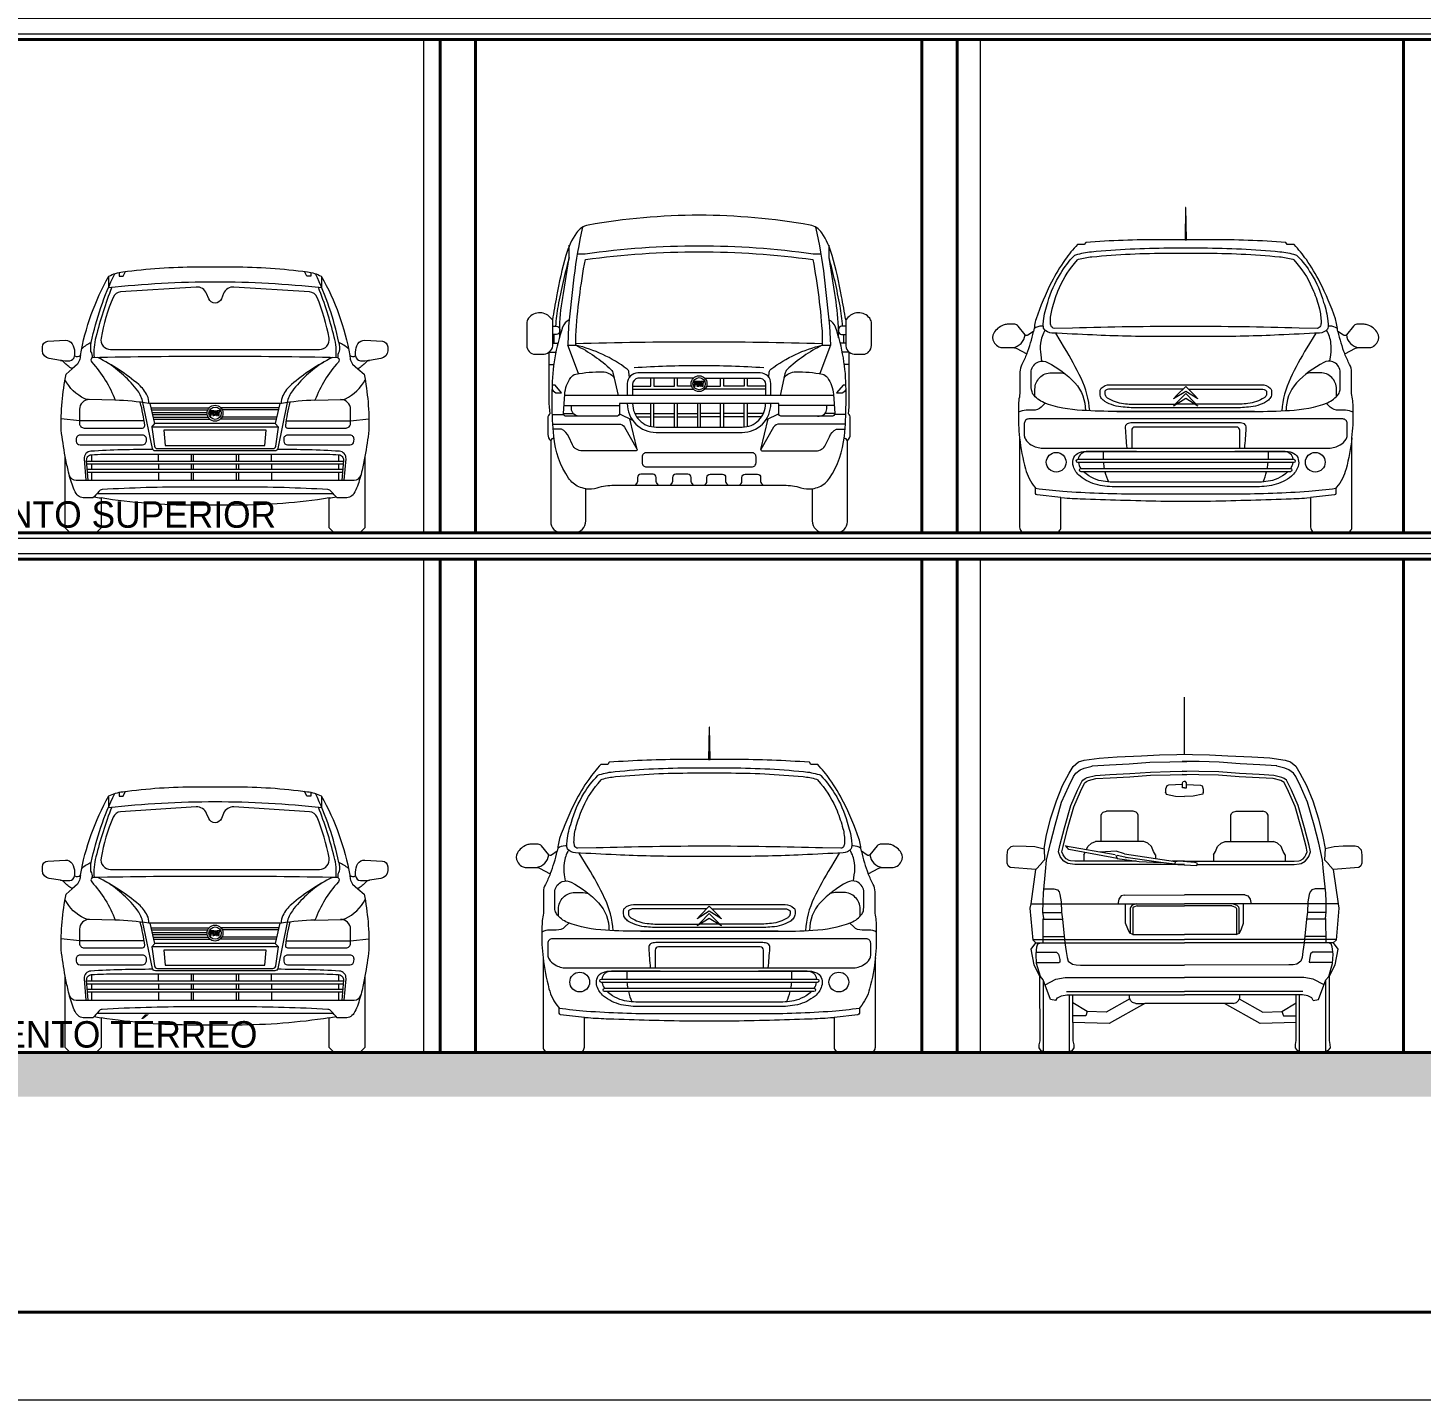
# Model space of a CAD drawing. Header units: millimetres. Extents: x 13204 to 24802, y 21209 to 40694.
# Drawn here: x 15141 to 15932, y 28396 to 29175 of the extents above; entities that cross this region are included whole.
import ezdxf

# ---------------------------------------------------------------- set-up
doc = ezdxf.new("R2010")
doc.units = ezdxf.units.MM
for name, color, linetype, lineweight in [('Esquadrias', 2, 'Continuous', 20), ('Layout', 6, 'Continuous', 15), ('Meia Parede', 11, 'Continuous', 40), ('Paredes', 1, 'Continuous', 40), ('PISO', 5, 'Continuous', 5), ('TEXTO', 4, 'Continuous', 5), ('Veiculos e pessoas', 245, 'Continuous', 0)]:
    doc.layers.add(name, color=color, linetype=linetype, lineweight=lineweight)
doc.layers.add('HACHURAS', color=8, linetype='Continuous')
doc.styles.add('LANA', font='stylu.ttf')

# ---------------------------------------------------------------- blocks, each defined once
blk = doc.blocks.new('Fiat Stilo_f')
at = {"layer": 'Veiculos e pessoas'}
blk.add_lwpolyline([(979.9, 156), (859.1, 156, -0.03923), (332.6, 197.3), (332.6, 28.1), (304.5, 0), (157.5, 0), (129.4, 28.1), (129.4, 433.5, -0.017718), (106.8, 582.6, -0.053752), (133.8, 899.9), (169.2, 930.1, -0.072584), (122, 968.3, 0.169336), (103.5, 978.1), (38.3, 988.3, -0.369728), (0, 1033), (0, 1054.6, -0.398329), (30.4, 1086.7), (130.2, 1092.1, -0.271462), (168.8, 1072.2, -0.142206), (182.6, 1024.6), (182.6, 1003.2, 0.31371), (215.6, 1006, -0.086034), (377.1, 1456.3, -0.082117), (456.1, 1480.5, -0.033477), (874.9, 1508.6), (979.9, 1508.6), (1084.9, 1508.6, -0.033477), (1503.7, 1480.5, -0.082117), (1582.8, 1456.3, -0.086034), (1744.3, 1006, 0.31371), (1777.3, 1003.2), (1777.3, 1024.6, -0.142206), (1791.1, 1072.2, -0.271462), (1829.7, 1092.1), (1929.5, 1086.7, -0.398329), (1959.9, 1054.6), (1959.9, 1033, -0.369728), (1921.6, 988.3), (1856.3, 978.1, 0.169336), (1837.8, 968.3, -0.072584), (1790.7, 930.1), (1826.1, 899.9, -0.053752), (1853, 582.6, -0.017718), (1830.5, 433.5), (1830.5, 28.1), (1802.3, 0), (1655.4, 0), (1627.2, 28.1), (1627.2, 197.3, -0.03923), (1100.8, 156)], format="xyb", close=True, dxfattribs=at)
at = {"layer": 'Veiculos e pessoas', "color": 8}
for points in [[(1677.3, 993.3, 0.004944), (979.9, 1000.2, 0.004944), (282.5, 993.3, 0.193181), (275.2, 1029, -0.080699), (277.3, 1079.2, -0.06319), (410.5, 1470)], [(374.3, 1451.3), (374.3, 1390.8, -0.027662), (979.9, 1424.3, -0.027662), (1585.6, 1390.8), (1585.6, 1451.3)], [(1682.6, 1079.2, 0.06319), (1549.4, 1470)], [(393.4, 1392.8, 0.030993), (303.3, 1110.7, 0.080301), (293.1, 993.6)], [(401.1, 1335.9, 0.054248), (332.8, 1104.5, 0.467445), (387, 1039.7), (979.9, 1039.7), (1572.9, 1039.7, 0.467445), (1627, 1104.5, 0.054248), (1558.8, 1335.9, 0.285003), (1515.9, 1366.6), (1087.4, 1394.5, 0.32077), (1028.1, 1357.7), (1015.8, 1328, -0.299129), (979.9, 1303.7, -0.299129), (944.1, 1328), (931.7, 1357.7, 0.32077), (872.4, 1394.5), (444, 1366.6, 0.285003), (401.1, 1335.9)], [(1666.8, 993.6, 0.080301), (1656.6, 1110.7, 0.030993), (1566.5, 1392.8)], [(277.3, 1079.2, 0.06966), (222.8, 1044.3)], [(1737.1, 1044.3, 0.06966), (1682.6, 1079.2, -0.080699), (1684.6, 1029, 0.193181), (1677.3, 993.3, -0.44756), (1679.8, 968.1, 0.096657), (1547.1, 751.9), (1697.6, 755.6, 0.104033), (1719.7, 760.8, 0.163327), (1831.9, 868.1)], [(103.5, 978.1, 0.060185), (154.8, 976.4, 0.355244), (182.6, 1003.2)], [(215.6, 1006, 0.004913), (211.1, 978.9), (199.2, 955.8), (169.2, 930.1)], [(282.5, 993.3, 0.44756), (280, 968.1, -0.096657), (412.8, 751.9)], [(1645.7, 994, 0.060552), (1413.3, 840.7, 0.101756), (1364.7, 778.5, 0.136544), (1356.1, 734), (979.9, 734), (603.8, 734, 0.136544), (595.2, 778.5, 0.101756), (546.5, 840.7, 0.060552), (314.1, 994)], [(1594.7, 966.9, 0.093194), (1418.8, 804.9, 0.110027), (1389.3, 739.1), (1335.7, 478, -0.356123), (1318.9, 464.3), (979.9, 464.3), (640.9, 464.3, -0.356123), (624.1, 478), (570.6, 739.1, 0.110027), (541.1, 804.9, 0.093194), (365.2, 966.9)], [(1744.3, 1006, -0.004913), (1748.8, 978.9), (1760.6, 955.8), (1790.7, 930.1)], [(1777.3, 1003.2, 0.355244), (1805, 976.4, 0.060185), (1856.3, 978.1)], [(603.8, 734, 0.034508), (412.8, 751.9), (262.2, 755.6, -0.104033), (240.2, 760.8, -0.163327), (127.9, 868.1)], [(267.1, 755.5, 0.421373), (210.8, 700.5), (210.8, 620.2, 0.414214), (236.7, 594.4), (568.4, 594.4, 0.449117), (580.7, 608.2, 0.035997), (555.2, 741.1)], [(1547.1, 751.9, 0.034508), (1356.1, 734)], [(1404.7, 741.1, 0.035997), (1379.2, 608.2, 0.449117), (1391.5, 594.4), (1723.2, 594.4, 0.414214), (1749.1, 620.2), (1749.1, 700.5, 0.421373), (1692.8, 755.5)], [(987.6, 675.2), (981, 675.2), (981, 665.1), (975.5, 665.1), (975.5, 691.2), (987.2, 691.2, -0.183865), (993.1, 675.6), (993.1, 665.1), (987.6, 665.1), (987.6, 675.2), (987.6, 665.1), (993.1, 665.1), (993.1, 675.6), (993.1, 665.1), (987.6, 665.1)], [(993.1, 665.1), (993.1, 675.6, 0.183865), (987.2, 691.2)], [(620.5, 599.6), (635.3, 492, 0.374592), (652.3, 477.2), (979.9, 477.2), (1307.6, 477.2, 0.374592), (1324.6, 492), (1339.4, 599.6)], [(1830.5, 433.5, -0.009491), (1814.1, 354.4, -0.030141), (1787.5, 263.6, -0.052416), (1767.8, 222.7, -0.157459), (1743, 201.6), (1728.4, 197.9), (1673.6, 197.9, -0.042616), (1639.9, 234.5, 0.21296), (1620.8, 244.8, 0.014711), (1122.2, 259.5), (979.9, 259.5), (837.7, 259.5, 0.014711), (339.1, 244.8, 0.21296), (319.9, 234.5, -0.042616), (286.3, 197.9), (231.5, 197.9), (216.8, 201.6, -0.157459), (192, 222.7, -0.052416), (172.3, 263.6, -0.030141), (145.8, 354.4, -0.009491), (129.4, 433.5)], [(626.3, 472.5, 0.015276), (274.2, 462.6, 0.42158), (236.7, 419.3), (246.9, 297.7)], [(260.5, 297.7), (251, 410.9, -0.421045), (278.4, 442.5, -0.01514), (413.8, 446.6), (979.9, 446.6), (1546, 446.6, -0.01514), (1681.5, 442.5, -0.421045), (1708.9, 410.9), (1699.4, 297.7)], [(1713, 297.7), (1723.2, 419.3, 0.42158), (1685.7, 462.6, 0.015276), (1333.6, 472.5)], [(152.5, 327.5, 0.340229), (191.1, 297.7), (979.9, 297.7), (1768.8, 297.7, 0.340229), (1807.4, 327.5)], [(292.6, 203.9, 0.003011), (332.6, 197.3)], [(1627.2, 197.3, 0.003011), (1667.3, 203.9)]]:
    blk.add_lwpolyline(points, format="xyb", dxfattribs=at)
for points in [[(435.8, 1476.9), (435.8, 1455.1), (458.1, 1455.1), (471.8, 1482.6)], [(1524, 1476.9), (1524, 1455.1), (1501.7, 1455.1), (1488, 1482.6)], [(1348.2, 734), (1321.8, 619.7), (979.9, 619.7), (638.1, 619.7), (611.7, 734)], [(577.2, 634.8), (210.8, 634.8), (106.7, 646.1)], [(617.5, 708.7), (946.9, 708.7)], [(620.2, 697.1), (939.6, 697.1)], [(623.6, 682.2), (935.1, 682.2)], [(626.3, 670.6), (935.6, 670.6)], [(629.8, 655.7), (941, 655.7)], [(632.5, 644.1), (950.6, 644.1)], [(1327.4, 644.1), (1009.3, 644.1)], [(1342.3, 708.7), (1013, 708.7)], [(1330.1, 655.7), (1018.9, 655.7)], [(1339.7, 697.1), (1020.8, 697.1)], [(1382.7, 634.8), (1749.1, 634.8), (1853.1, 646.1)], [(1321.8, 619.7), (1339.4, 599.6), (979.9, 599.6), (620.5, 599.6), (638.1, 619.7)], [(1708.4, 404.7), (979.9, 404.7), (251.5, 404.7)], [(279, 442.6), (279, 404.7)], [(659.6, 404.7), (659.6, 446.6)], [(845.5, 404.7), (845.5, 446.6)], [(857.5, 404.7), (857.5, 446.6)], [(1102.4, 404.7), (1102.4, 446.6)], [(1114.4, 404.7), (1114.4, 446.6)], [(1300.3, 404.7), (1300.3, 446.6)], [(1680.9, 442.6), (1680.9, 404.7)], [(1707.1, 389.2), (979.9, 389.2), (252.8, 389.2)], [(1704.5, 358.2), (979.9, 358.2), (255.4, 358.2)], [(1703.2, 342.7), (979.9, 342.7), (256.7, 342.7)], [(279, 389.2), (279, 358.2)], [(279, 342.7), (279, 297.7)], [(659.6, 389.2), (659.6, 358.2)], [(659.6, 342.7), (659.6, 297.7)], [(845.5, 358.2), (845.5, 389.2)], [(845.5, 297.7), (845.5, 342.7)], [(857.5, 358.2), (857.5, 389.2)], [(857.5, 297.7), (857.5, 342.7)], [(1102.4, 358.2), (1102.4, 389.2)], [(1102.4, 297.7), (1102.4, 342.7)], [(1114.4, 358.2), (1114.4, 389.2)], [(1114.4, 297.7), (1114.4, 342.7)], [(1300.3, 389.2), (1300.3, 358.2)], [(1300.3, 342.7), (1300.3, 297.7)], [(1680.9, 389.2), (1680.9, 358.2)], [(1680.9, 342.7), (1680.9, 297.7)], [(1650.6, 221.5), (979.9, 221.5), (309.2, 221.5)]]:
    blk.add_lwpolyline(points, dxfattribs=at)
for points in [[(952.4, 691.2), (952.4, 665.1), (958, 665.1), (958, 675.2), (963.9, 675.2), (963.9, 680.7), (958, 680.7), (958, 685.7), (965.2, 685.7), (965.2, 691.2)], [(967.2, 691.2), (967.2, 665.1), (972.8, 665.1), (972.8, 691.2)], [(992.7, 691.2), (992.7, 685.7), (997.8, 685.7), (997.8, 665.1), (1003.3, 665.1), (1003.3, 685.7), (1007.8, 685.7), (1007.8, 691.2)], [(697.1, 495.7), (979.9, 495.7), (1262.8, 495.7), (1270.7, 581.8), (979.9, 581.8), (689.2, 581.8)]]:
    blk.add_lwpolyline(points, close=True, dxfattribs=at)
for points in [[(986.7, 680.7), (981, 680.7), (981, 685.7), (985, 685.7, -0.191162)], [(191.8, 519.1, 0.398751), (213.5, 498.5), (568.1, 498.5, 0.403454), (589.8, 519.4), (590.2, 531.2, 0.425056), (568.5, 553.6), (212.9, 553.6, 0.429847), (191.2, 530.8)], [(1768, 519.1), (1768.7, 530.8, 0.429847), (1747, 553.6), (1391.3, 553.6, 0.425056), (1369.7, 531.2), (1370.1, 519.4, 0.403454), (1391.8, 498.5), (1746.4, 498.5, 0.398751)]]:
    blk.add_lwpolyline(points, format="xyb", close=True, dxfattribs=at)
for radius in [45, 34.7]:
    blk.add_circle((979.9, 678.2), radius, dxfattribs=at)
blk = doc.blocks.new('Xsara Picasso_f')
at = {"layer": 'Veiculos e pessoas'}
blk.add_lwpolyline([(334.3, 1421.7, 0.036518), (246.8, 1214, 0.049026), (238.4, 1177.9, -0.012477), (232.1, 1142.2), (200.6, 1120.4, -0.393143), (184.5, 1122.7), (144.1, 1172.8, 0.201866), (125.7, 1182.7), (83.5, 1182.7, 0.093217), (60.2, 1178.3, 0.168146), (6.7, 1132.8, 0.272807), (6.7, 1083.5, 0.106088), (29.5, 1058.8, 0.142364), (51.7, 1051.1), (113.6, 1051.1, -0.111184), (133.1, 1046.7), (193.7, 1015, -0.022939), (165.9, 954.5, 0.125182), (155.1, 912.2), (155.1, 801.3, -0.046431), (149.5, 759.7, 0.033805), (146.5, 716.7), (146.5, 613.1, 0.010186), (153.2, 538.4), (153.2, 30.9, 0.414214), (184.1, 0), (356.2, 0, 0.414214), (387.1, 30.9), (387.1, 199.8), (408, 198.2, 0.009834), (526.5, 191.8, 0.003729), (983.3, 179.4), (1096.2, 179.4), (1209, 179.4, 0.003729), (1665.8, 191.8, 0.009834), (1784.4, 198.2), (1805.3, 199.8), (1805.3, 30.9, 0.414214), (1836.2, 0), (2008.2, 0, 0.414214), (2039.2, 30.9), (2039.2, 538.4, 0.010186), (2045.9, 613.1), (2045.9, 716.7, 0.033805), (2042.8, 759.7, -0.046431), (2037.3, 801.3), (2037.3, 912.2, 0.125182), (2026.5, 954.5, -0.022939), (1998.7, 1015), (2059.3, 1046.7, -0.111184), (2078.7, 1051.1), (2140.7, 1051.1, 0.142364), (2162.9, 1058.8, 0.106088), (2185.6, 1083.5, 0.272807), (2185.6, 1132.8, 0.168146), (2132.2, 1178.3, 0.093217), (2108.9, 1182.7), (2066.7, 1182.7, 0.201866), (2048.3, 1172.8), (2007.9, 1122.7, -0.393143), (1991.8, 1120.4), (1960.3, 1142.2, -0.012477), (1954, 1177.9, 0.049026), (1945.6, 1214, 0.036518), (1858, 1421.7, 0.035437), (1780.8, 1549.7, 0.038843), (1711.3, 1635), (1672.1, 1635), (1664, 1647.4, 0.018417), (1238.2, 1663.1), (1100.4, 1663.1), (1097.4, 1845.9), (1095, 1845.9), (1092, 1663.1), (954.1, 1663.1, 0.018417), (528.4, 1647.4), (520.3, 1635), (481.1, 1635, 0.038843), (411.6, 1549.7, 0.035437)], format="xyb", close=True, dxfattribs=at)
at = {"layer": 'Veiculos e pessoas', "color": 8}
for points in [[(1092, 1663.1), (1100.4, 1663.1)], [(1147.7, 729.3), (1096.2, 729.3), (1044.6, 729.3)]]:
    blk.add_lwpolyline(points, dxfattribs=at)
for points in [[(337, 1133.3, -0.216), (291.9, 1155.1, -0.13733), (287.7, 1181), (288.9, 1202.7, -0.060917), (313.8, 1307.2, -0.075164), (384.7, 1469.6, -0.059602), (462.9, 1571.7, -0.12864), (473, 1577.8, -0.047572), (561.2, 1594.9, -0.024033), (999.8, 1616), (1096.2, 1616), (1192.5, 1616, -0.024033), (1631.2, 1594.9, -0.047572), (1719.3, 1577.8, -0.12864), (1729.5, 1571.7, -0.059602), (1807.7, 1469.6, -0.075164), (1878.6, 1307.2, -0.060917), (1903.5, 1202.7), (1904.6, 1181, -0.13733), (1900.4, 1155.1, -0.216), (1855.4, 1133.3, -0.000888), (1625.1, 1122.2, -0.011379), (1235.1, 1112.8), (1096.2, 1112.8), (957.2, 1112.8, -0.011379), (567.3, 1122.2, -0.000888)], [(1096.2, 1171.2, 0.005626), (453.1, 1161.8), (350.5, 1159.2, -0.285895), (331.8, 1173.8, -0.085989), (328.1, 1193.8, -0.065828), (337.7, 1271.3, -0.031861), (370.6, 1371.2, -0.079973), (464.7, 1527.7), (481.8, 1548, -0.150783), (487.7, 1551.8, -0.043769), (564, 1565.9, -0.024033), (999.8, 1586.9), (1096.2, 1586.9), (1192.5, 1586.9, -0.024033), (1628.4, 1565.9, -0.043769), (1704.7, 1551.8, -0.150783), (1710.6, 1548), (1727.7, 1527.7, -0.079973), (1821.8, 1371.2, -0.031861), (1854.7, 1271.3, -0.065828), (1864.3, 1193.8, -0.085989), (1860.6, 1173.8, -0.285895), (1841.9, 1159.2), (1739.3, 1161.8, 0.005626)], [(1406.5, 709.3), (1096.2, 709.3), (785.9, 709.3, -0.013749), (740.6, 713, -0.117613), (637.7, 744.7, -0.083221), (618.2, 762.4, -0.168462), (609.6, 787.2), (609.6, 805.5, -0.199975), (616.2, 820.4, -0.192348), (665.6, 840.2), (1096.2, 840.2), (1526.7, 840.2, -0.192348), (1576.2, 820.4, -0.199975), (1582.8, 805.5), (1582.8, 787.2, -0.168462), (1574.2, 762.4, -0.083221), (1554.7, 744.7, -0.117613), (1451.8, 713, -0.013749)], [(218.9, 499, 0.137638), (284.6, 480.5), (1096.2, 480.5), (1907.7, 480.5, 0.137638), (1973.5, 499, 0.114466), (2005.9, 530.7, 0.136391), (2012.4, 551.9), (2012.4, 620.6, 0.415454), (1987.1, 645.8), (1096.2, 645.8), (205.3, 645.8, 0.415454), (180, 620.6), (180, 551.9, 0.136391), (186.5, 530.7, 0.114466)], [(705.1, 260.8, -0.063331), (596.3, 271.8, -0.114603), (496.2, 320.9, -0.147407), (458.5, 376.7, -0.133969), (457.1, 416.5, -0.209319), (482.2, 450, -0.12926), (527.4, 461.9), (1096.2, 461.9), (1665, 461.9, -0.12926), (1710.1, 450, -0.209319), (1735.3, 416.5, -0.133969), (1733.9, 376.7, -0.147407), (1696.2, 320.9, -0.114603), (1596, 271.8, -0.063331), (1487.3, 260.8), (1096.2, 260.8)], [(483.5, 398.4, -0.952237), (483.5, 417.3), (1096.2, 417.3), (1708.9, 417.3, -0.952237), (1708.9, 398.4), (1096.2, 398.4)], [(502.2, 346.4, -0.952237), (502.2, 365.3), (1096.2, 365.4), (1690.2, 365.3, -0.952237), (1690.2, 346.4), (1096.2, 346.6)]]:
    blk.add_lwpolyline(points, format="xyb", close=True, dxfattribs=at)
for points in [[(113.6, 1051.1, 0.352741), (184.5, 1122.7)], [(193.7, 1015, 0.045842), (232.1, 1142.2)], [(287.5, 1173), (279, 1173, 0.1617), (235.6, 1158.6)], [(297.1, 1149.6, 0.094543), (271.7, 1075.9, 0.072657), (273.1, 1009.2), (278, 973.9)], [(551, 692.1, 0.093607), (502, 876.5, 0.024681), (408.8, 1048.8), (358.2, 1132.2)], [(1834.2, 1132.2), (1783.6, 1048.8, 0.024681), (1690.4, 876.5, 0.093607), (1641.4, 692.1)], [(1914.3, 973.9), (1919.2, 1009.2, 0.072657), (1920.7, 1075.9, 0.094543), (1895.3, 1149.6)], [(1956.8, 1158.6, 0.1617), (1913.4, 1173), (1904.9, 1173)], [(1960.3, 1142.2, 0.045842), (1998.7, 1015)], [(2007.9, 1122.7, 0.352741), (2078.7, 1051.1)], [(705.8, 688.5), (1096.2, 688.5), (705.8, 688.5, -0.014574), (507.7, 694.3, -0.081657), (291.8, 737.7, -0.135607), (229.1, 787.2, -0.077763), (220.1, 811.2, -0.014359), (219.1, 918.8, -0.254646), (261.1, 970.4, -0.206975), (312.4, 966.8, -0.081315), (467.5, 850, -0.190852), (526.6, 693)], [(1486.6, 688.5, 0.014574), (1684.6, 694.3, 0.081657), (1900.6, 737.7, 0.135607), (1963.3, 787.2, 0.077763), (1972.3, 811.2, 0.014359), (1973.3, 918.8, 0.254646), (1931.3, 970.4, 0.206975), (1880, 966.8, 0.081315), (1724.8, 850, 0.190852), (1665.8, 693)], [(240.1, 773.9), (240.1, 815.2, -0.414214), (333, 908.2), (350.6, 908.2), (370.6, 908.2, -0.076025), (411, 902)], [(1952.3, 773.9), (1952.3, 815.2, 0.414214), (1859.3, 908.2), (1841.8, 908.2), (1821.8, 908.2, 0.076025), (1781.3, 902)], [(1080, 815.4), (665.6, 815.4, 0.250037), (637.8, 803.5), (637.7, 787.2, 0.114954), (639.8, 777.7, 0.089451), (651.1, 765.5, 0.115998), (743.3, 732.9, 0.013541), (786.6, 729.3), (1036.9, 729.3)], [(1112.4, 815.4), (1526.7, 815.4, -0.250037), (1554.6, 803.5), (1554.6, 787.2, -0.114954), (1552.6, 777.7, -0.089451), (1541.3, 765.5, -0.115998), (1449.1, 732.9, -0.013541), (1405.8, 729.3), (1155.5, 729.3)], [(298.7, 735.1), (276.4, 713.4, -0.207618), (227.8, 695), (189.7, 695, 0.129287), (146.5, 683.6)], [(2045.9, 683.6, 0.129287), (2002.6, 695), (1964.5, 695, -0.207618), (1916, 713.4), (1893.7, 735.1)], [(1431.1, 480.5, 0.005573), (1439.9, 592.9, 0.06832), (1439.6, 601.5, 0.286121), (1423, 620.1, 0.071157), (1392.2, 624.5), (1096.2, 624.5), (800.2, 624.5, 0.071157), (769.3, 620.1, 0.286121), (752.8, 601.5, 0.06832), (752.5, 592.9, 0.005573), (761.2, 480.5)], [(1403, 480.5), (1403, 581.7, 0.414214), (1385.1, 599.6), (1096.2, 599.6), (807.2, 599.6, 0.414214), (789.3, 581.7), (789.3, 480.5)], [(153.2, 538.4, 0.037587), (186.2, 362.1, 0.108651), (239.7, 258.4), (244.3, 252.9, 0.019233), (398.2, 235.8, 0.017996), (807.5, 221.1), (1096.2, 221.1), (1384.9, 221.1, 0.017996), (1794.2, 235.8, 0.019233), (1948.1, 252.9), (1948.1, 223.1, -0.362348), (1939.9, 214.6), (1805.3, 199.8)], [(2039.2, 538.4, -0.037587), (2006.2, 362.1, -0.108651), (1952.7, 258.4), (1948.1, 252.9)], [(817, 461.9), (541.4, 461.9, 0.171119), (502.7, 448.2, 0.198831), (485.8, 417.3)], [(487, 398.4, 0.097248), (500.5, 365)], [(627.3, 461.9), (627.3, 426.8, 0.007109), (627.4, 417.3)], [(628.5, 398.4, 0.024972), (633, 365.3)], [(1706.6, 417.3, 0.198831), (1689.7, 448.2, 0.171119), (1650.9, 461.9), (1375.4, 461.9)], [(1559.4, 365.3, 0.024972), (1563.9, 398.4)], [(1565, 417.3, 0.007109), (1565.1, 426.8), (1565.1, 461.9)], [(1691.9, 365, 0.097248), (1705.3, 398.4)], [(1676.1, 346.4, -0.050137), (1646, 322.8, -0.068781), (1589.3, 296.9, -0.063564), (1487.7, 286.7), (1096.2, 286.7), (704.7, 286.7, -0.063564), (603.1, 296.9, -0.068781), (546.4, 322.8, -0.050137), (516.3, 346.4)], [(637, 346.5, 0.046128), (657.3, 288.2)], [(1535.1, 288.2, 0.046128), (1555.3, 346.5)], [(387.1, 199.8), (252.4, 214.6, -0.362348), (244.3, 223.1), (244.3, 252.9)]]:
    blk.add_lwpolyline(points, format="xyb", dxfattribs=at)
for points in [[(1096.2, 830.8), (1146.7, 779.9), (1165.1, 759.5), (1096.2, 801.8), (1027.2, 759.5), (1045.7, 779.9)], [(1096.2, 790), (1146.7, 739.1), (1165.1, 718.6), (1096.2, 760.9), (1027.2, 718.6), (1045.7, 739.1)], [(1486.6, 688.5), (1096.2, 688.5)]]:
    blk.add_lwpolyline(points, close=True, dxfattribs=at)
for centre in [(360.8, 400.1), (1831.5, 400.1)]:
    blk.add_circle(centre, 56, dxfattribs=at)
blk = doc.blocks.new('Van_f')
at = {"layer": 'Veiculos e pessoas', "color": 8}
for p, q in [((1006.6, 1692.9), (1006.6, 2016.5)), ((348.9, 1152), (330.3, 1174.7)), ((331.7, 1173.1), (612.1, 1124.3)), ((623.3, 1101), (348.9, 1152)), ((618.8, 1142.9), (528.3, 1136.6)), ((616, 1120.3), (623.3, 1101)), ((665.3, 1128.7), (618.8, 1142.9)), ((683.8, 1105.4), (623.3, 1117.6)), ((674.5, 1105.4), (671.8, 1105.4)), ((872.5, 1079.3), (686.5, 1105.4)), ((967.6, 1068.1), (872.5, 1079.3)), ((955.7, 1083.5), (949, 1069.6)), ((165, 569), (279.7, 569)), ((1848.4, 569.2), (1733.7, 569.2)), ((166.3, 510.6), (294, 510.6)), ((1847.2, 510.7), (1719.4, 510.7)), ((188.2, 432.5), (186.1, 432.5)), ((204.1, 412.5), (188.2, 432.5)), ((246.4, 301.1), (204.1, 412.5)), ((1767.1, 301.2), (1809.4, 412.7)), ((1809.4, 412.7), (1825.3, 432.7)), ((1825.3, 432.7), (1827.3, 432.6)), ((372.7, 171.5), (372.7, 327.9)), ((1640.8, 171.6), (1640.8, 328)), ((276.4, 294.9), (246.4, 301.1)), ((730.2, 278.6), (781, 278.6)), ((1283.3, 278.7), (1232.5, 278.7)), ((1737.1, 295), (1767.1, 301.2))]:
    blk.add_line(p, q, dxfattribs=at)
at = {"layer": 'Veiculos e pessoas'}
blk.add_lwpolyline([(212.7, 1.5), (192.7, 10.9), (181.1, 26.6), (181.3, 44.8), (186.2, 67.6), (186.1, 432.5), (185.6, 432.5), (153, 498.5), (136.3, 586.8), (163.2, 623.6), (146.8, 637.1), (131, 819.1), (135.3, 844.6), (163, 1038.2), (17.1, 1050.2), (5.3, 1059.1), (0.5, 1075.4), (0, 1120.9), (4.2, 1150.3), (22.2, 1168.7), (38.4, 1173.4), (106.8, 1172.3), (156.9, 1170.2), (209.2, 1157.2), (222, 1225.7), (246.3, 1326.2), (278.9, 1429.4), (314.4, 1516.4), (352.6, 1585.1), (374.9, 1624.4), (404.6, 1649.5), (436.4, 1659), (522.8, 1671.7), (624.9, 1677.4), (761.5, 1683.6), (864.3, 1689.3), (961.9, 1692.4), (1006.6, 1692.9), (1051.4, 1692.4), (1149, 1689.3), (1251.7, 1683.6), (1388.4, 1677.5), (1490.5, 1671.8), (1576.9, 1659.1), (1608.7, 1649.6), (1638.3, 1624.5), (1660.7, 1585.2), (1698.9, 1516.5), (1734.4, 1429.5), (1767.1, 1326.3), (1791.3, 1225.8), (1804.2, 1157.3), (1856.4, 1170.4), (1906.6, 1172.4), (1974.9, 1173.6), (1991.1, 1168.8), (2009.1, 1150.4), (2013.4, 1121.1), (2012.8, 1075.5), (2008.1, 1059.3), (1996.3, 1050.3), (1850.4, 1038.3), (1878.1, 844.7), (1882.4, 819.3), (1866.6, 637.2), (1850.2, 623.7), (1877.1, 587), (1860.5, 498.6), (1827.9, 432.6), (1827.3, 432.6), (1827.4, 67.7), (1832.2, 45), (1832.4, 26.7), (1820.9, 11), (1800.8, 1.7), (1667.4, 1.6), (1647.3, 11), (1635.8, 26.7), (1636, 45), (1640.8, 67.7), (1640.8, 171.6), (1435.5, 165.2), (1232.5, 278.7), (1006.7, 278.6), (781, 278.6), (578, 165.2), (372.7, 171.5), (372.7, 67.6), (377.5, 44.9), (377.7, 26.6), (366.2, 10.9), (346.1, 1.5)], close=True, dxfattribs=at)
at = {"layer": 'Veiculos e pessoas', "color": 8}
for points in [[(203.6, 623.6), (204.6, 758.8), (207.2, 760.8), (202.2, 797.2), (203.6, 851.9), (203.5, 856.4), (205.6, 904.6), (217.8, 1027.8), (223.6, 1091.6), (245.3, 1187.5), (271.4, 1290), (309, 1420.6), (348.9, 1512.2), (375.6, 1567.2), (389.1, 1585.6), (414.2, 1604.1), (436.9, 1613.4), (482.3, 1625.7), (482.3, 1627.6), (579.9, 1633.3), (691.7, 1639.2), (810.1, 1647.7), (924, 1650.9), (1019.6, 1652)], [(1006.7, 1068.1), (384, 1068.1), (356.6, 1070.4), (356.6, 1070.4), (344.9, 1072.2), (321.9, 1085.6), (310.1, 1099.1), (300.8, 1112.7), (291.1, 1138.4), (299.2, 1174.5), (325, 1275.5), (361.3, 1401.8), (399.3, 1489), (423.3, 1538.4), (428.8, 1545.9), (441.7, 1555.4), (454.8, 1560.8), (500.5, 1573.1), (582.9, 1577.9), (695.2, 1583.8), (812.9, 1592.2), (925.1, 1595.5), (1020.3, 1596.6)], [(1078, 1068.1), (1629.4, 1068.2), (1656.8, 1070.5), (1656.8, 1070.5), (1668.5, 1072.3), (1691.4, 1085.7), (1703.3, 1099.2), (1712.6, 1112.8), (1722.3, 1138.5), (1714.1, 1174.7), (1688.4, 1275.6), (1652, 1401.9), (1614, 1489.1), (1590, 1538.5), (1584.5, 1546), (1571.6, 1555.4), (1558.5, 1560.9), (1512.8, 1573.2), (1430.4, 1578), (1318.1, 1583.8), (1200.4, 1592.3), (1088.2, 1595.5), (993, 1596.5)], [(1809.8, 623.7), (1808.8, 758.9), (1806.2, 760.9), (1811.2, 797.3), (1809.8, 852), (1809.9, 856.5), (1807.8, 904.7), (1795.6, 1027.9), (1789.8, 1091.7), (1768.1, 1187.6), (1741.9, 1290.1), (1704.4, 1420.7), (1664.4, 1512.3), (1637.7, 1567.3), (1624.2, 1585.7), (1599.1, 1604.2), (1576.4, 1613.5), (1531, 1625.8), (1531, 1627.7), (1433.4, 1633.4), (1321.5, 1639.2), (1203.2, 1647.7), (1089.3, 1651), (993.7, 1652)], [(732.2, 1086.7), (384.7, 1086.6), (358.8, 1088.8), (351.2, 1090), (333.9, 1100.1), (324.7, 1110.5), (317.4, 1121.3), (310.4, 1139.8), (317.3, 1170.2), (342.9, 1270.6), (378.8, 1395.5), (416.2, 1481.2), (439.3, 1528.8), (442.1, 1532.6), (450.9, 1539.1), (460.8, 1543.2), (503.5, 1554.7), (583.9, 1559.4), (696.3, 1565.2), (813.8, 1573.7), (925.4, 1576.9), (1020.5, 1578)], [(994.3, 1521.1), (915.2, 1518.3), (915.2, 1518.3), (905.9, 1513.6), (899.3, 1494.9), (899.3, 1494.9), (899.4, 1476.3), (899.4, 1478.3), (901.5, 1467), (955.4, 1455.3), (955.4, 1455.3), (1005.8, 1452.4)], [(1006.7, 1086.7), (1628.6, 1086.7), (1654.6, 1088.9), (1662.2, 1090.1), (1679.5, 1100.2), (1688.6, 1110.6), (1696, 1121.4), (1703, 1139.9), (1696.1, 1170.3), (1670.4, 1270.7), (1634.5, 1395.6), (1597.1, 1481.3), (1574, 1528.9), (1571.2, 1532.7), (1562.4, 1539.2), (1552.5, 1543.3), (1509.8, 1554.8), (1429.3, 1559.4), (1317, 1565.3), (1199.5, 1573.7), (1087.8, 1576.9), (992.8, 1578)], [(1005.8, 1502.1), (994.4, 1502), (994.3, 1529.9), (998.9, 1539.3), (1005.8, 1540.4)], [(1005.8, 1502.1), (1017.2, 1502), (1017.3, 1529.9), (1012.7, 1539.3), (1005.8, 1540.4)], [(1017.2, 1521.1), (1096.4, 1518.3), (1096.4, 1518.3), (1105.7, 1513.6), (1112.2, 1494.9), (1112.2, 1494.9), (1112.1, 1476.3), (1112.1, 1478.3), (1110.1, 1467), (1056.2, 1455.3), (1056.2, 1455.3), (1005.8, 1452.4)], [(532.8, 1347.7), (537.5, 1356.9), (544.6, 1364.1), (562.7, 1369.8)], [(532.8, 1198.3), (532.8, 1347.7)], [(714.4, 1369.8), (562.7, 1369.8)], [(744.3, 1347.7), (739.6, 1356.9), (732.5, 1364.1), (714.4, 1369.8)], [(744.3, 1198.3), (744.3, 1347.7)], [(1269, 1347.8), (1273.8, 1356.9), (1280.8, 1364.2), (1299, 1369.8)], [(1269.1, 1198.3), (1269, 1347.8)], [(1299, 1369.8), (1450.6, 1369.8)], [(1480.5, 1347.8), (1475.8, 1356.9), (1468.8, 1364.2), (1450.6, 1369.8)], [(1480.6, 1198.3), (1480.5, 1347.8)], [(450.9, 1152.3), (457.6, 1169.2), (478.2, 1187.7), (500.9, 1198.3)], [(776.1, 1198.3), (500.9, 1198.3)], [(841.6, 1121.4), (830.1, 1141.7), (819.4, 1169.2), (798.7, 1187.7), (776.1, 1198.3)], [(1171.7, 1121.4), (1183.2, 1141.7), (1193.9, 1169.2), (1214.5, 1187.7), (1237.2, 1198.3)], [(1237.2, 1198.3), (1512.4, 1198.3)], [(1577.9, 1121.5), (1566.5, 1141.8), (1555.7, 1169.2), (1535.1, 1187.7), (1512.4, 1198.3)], [(209.2, 1157.2), (212.5, 1093.4), (191.9, 1073), (191.9, 1070.4), (163, 1038.2)], [(435.3, 1121.5), (442.7, 1134.6)], [(435.3, 1121.5), (435.3, 1086.7)], [(665.3, 1128.7), (955.7, 1083.5), (977, 1088.1), (1062.8, 1080.2)], [(841.6, 1121.4), (841.6, 1101.3)], [(1171.7, 1121.4), (1171.7, 1086.7)], [(1577.9, 1121.5), (1577.9, 1086.7)], [(1804.2, 1157.3), (1800.9, 1093.6), (1821.5, 1073.1), (1821.4, 1070.5), (1850.4, 1038.3)], [(623.3, 1101), (748.9, 1084.5), (872.5, 1079.3)], [(1006.7, 1086.7), (935.6, 1086.7)], [(967.6, 1068.1), (1076.6, 1061.7), (1079.3, 1073.7), (1062.8, 1080.2)], [(208, 928.8), (264.5, 930), (284.7, 923.7), (294, 912.1), (298.7, 896.6), (306.4, 855.6), (309, 796.4), (314, 757.5), (327.3, 623.5), (335, 573.5), (339.9, 539.1), (346.7, 519), (369.7, 501), (390.5, 498.6), (415.3, 497), (1006.7, 497)], [(663.9, 894.2), (647.7, 888.9), (641.2, 882.3), (634.2, 870.5), (629.9, 852.2), (629.9, 844.6)], [(663.9, 894.2), (1006.7, 894.3)], [(1805.4, 928.9), (1748.9, 930.1), (1728.6, 923.9), (1719.4, 912.2), (1714.7, 896.7), (1707, 855.8), (1704.4, 796.6), (1699.4, 757.6), (1686.2, 623.6), (1678.5, 573.6), (1673.5, 539.2), (1666.8, 519.1), (1643.8, 501.1), (1622.9, 498.7), (1598.2, 497.1), (1006.7, 497)], [(1349.5, 894.3), (1006.7, 894.3)], [(1349.5, 894.3), (1365.7, 888.9), (1372.2, 882.3), (1379.2, 870.5), (1383.5, 852.3), (1383.5, 844.7)], [(135.3, 844.6), (1006.7, 844.6)], [(202.4, 795.6), (309.1, 795.6)], [(714, 671), (695.7, 677.9), (684.3, 702.5), (672.2, 734.2), (671.8, 775.2), (671.8, 844.6)], [(731.4, 844.6), (710.2, 837.1), (701.2, 827.9), (701.2, 827.9), (698.7, 816.8), (698.7, 676.7)], [(737.7, 832.2), (717.8, 825.2), (713.8, 821.1), (712.5, 815.3), (712.5, 671.6)], [(737.7, 832.2), (1006.7, 832.2)], [(1878.1, 844.7), (1006.7, 844.6)], [(1275.7, 832.3), (1006.7, 832.2)], [(1275.7, 832.3), (1295.6, 825.2), (1299.7, 821.1), (1300.9, 815.3), (1301, 671.6)], [(1282, 844.7), (1303.2, 837.2), (1312.2, 827.9), (1312.2, 827.9), (1314.7, 816.9), (1314.7, 676.8)], [(1299.4, 671), (1317.8, 677.9), (1329.1, 702.5), (1341.2, 734.3), (1341.7, 775.3), (1341.7, 844.7)], [(1811, 795.8), (1704.3, 795.8)], [(204.6, 756.6), (314.1, 756.6)], [(1808.8, 756.7), (1699.3, 756.7)], [(146.4, 642), (1006.7, 642.1)], [(203.9, 659.6), (323.7, 659.6)], [(714, 671), (1006.7, 671)], [(1299.4, 671), (1006.7, 671)], [(1867.1, 642.2), (1006.7, 642.1)], [(1809.5, 659.7), (1689.8, 659.7)], [(163.2, 623.6), (1006.7, 623.7)], [(188.2, 432.5), (166.6, 505.2), (164, 557.9), (168.1, 600.9), (174.4, 617.2), (190.6, 623.6)], [(279.7, 569), (291.5, 559.3), (298.4, 527.5), (298.6, 513.9), (294, 510.6)], [(1850.2, 623.7), (1006.7, 623.7)], [(1733.7, 569.2), (1721.9, 559.5), (1715, 527.6), (1714.9, 514), (1719.4, 510.7)], [(1825.3, 432.7), (1846.9, 505.3), (1849.5, 558), (1845.4, 601), (1839.1, 617.3), (1822.9, 623.7)], [(205.1, 5.1), (205.1, 409.9)], [(214.8, 384.2), (276.3, 416.7), (329.3, 425.4), (371.1, 425.9), (1006.7, 425.9)], [(1798.7, 384.3), (1737.2, 416.8), (1684.2, 425.5), (1642.4, 426), (1006.7, 425.9)], [(1808.4, 5.2), (1808.4, 410)], [(276.4, 294.9), (285.3, 310.6), (307.9, 322.6), (337.8, 327.5), (371.7, 327.9), (1006.7, 328)], [(336.2, 346.3), (371.6, 346.7), (1006.7, 346.8)], [(353.8, 5.1), (353.8, 327.9)], [(730.2, 278.6), (711.9, 283.7), (700.1, 295.2), (693.4, 310.8), (693.4, 327.9)], [(1677.3, 346.4), (1641.9, 346.8), (1006.7, 346.8)], [(1737.1, 295), (1728.2, 310.8), (1705.5, 322.7), (1675.7, 327.6), (1641.8, 328), (1006.7, 328)], [(1283.3, 278.7), (1301.6, 283.7), (1313.4, 295.3), (1320.1, 310.8), (1320.1, 328)], [(1659.8, 5.2), (1659.7, 328)], [(696, 304.7), (562.2, 229.9), (454.8, 233.2), (445.9, 207.7), (372.7, 207.7)], [(454.8, 233.2), (372.7, 282.5)], [(1317.5, 304.7), (1451.3, 229.9), (1558.7, 233.3), (1567.6, 207.8), (1640.8, 207.8)], [(1558.7, 233.3), (1640.8, 282.6)]]:
    blk.add_lwpolyline(points, dxfattribs=at)
blk = doc.blocks.new('Fiat Doblo_f')
at = {"layer": 'Veiculos e pessoas'}
blk.add_lwpolyline([(977.8, 1801.5, 0.044515), (348.1, 1745.3, 0.203006), (281.3, 1701.7, 0.079654), (222.3, 1574, 0.02399), (168.9, 1341.5, 0.001059), (145.2, 1207.9), (133.4, 1221.3, 0.508381), (4, 1209, 0.122668), (0, 1195.8), (0, 1062.2, 0.400269), (47.3, 1012.5), (87.6, 1012.6, 0.191646), (125.4, 1024.1), (125.4, 751.8, 0.02913), (129.8, 675.5), (126.4, 671.2, 0.111345), (119.8, 657.7), (119.8, 558.4, 0.204378), (135.7, 521.2), (135.7, 62.6, 0.414214), (198.3, 0), (268.1, 0, 0.414214), (335, 66.9), (335, 250.1, 0.106657), (400, 255.4, -0.073538), (495.4, 269.5), (977.8, 269.5), (1460.3, 269.5, -0.073538), (1555.6, 255.4, 0.106657), (1620.7, 250.1), (1620.7, 66.9, 0.414214), (1687.6, 0), (1757.4, 0, 0.414214), (1819.9, 62.6), (1819.9, 521.2, 0.204378), (1835.9, 558.4), (1835.9, 657.7, 0.111345), (1829.2, 671.2), (1825.8, 675.5, 0.02913), (1830.3, 751.8), (1830.3, 1024.1, 0.191646), (1868.1, 1012.6), (1908.3, 1012.5, 0.400269), (1955.7, 1062.2), (1955.7, 1195.8, 0.122668), (1951.7, 1209, 0.508381), (1822.3, 1221.3), (1810.5, 1207.9, 0.001059), (1786.7, 1341.5, 0.02399), (1733.3, 1574, 0.079654), (1674.3, 1701.7, 0.203006), (1607.6, 1745.3, 0.044515)], format="xyb", close=True, dxfattribs=at)
at = {"layer": 'Veiculos e pessoas', "color": 8}
for points in [[(316.9, 1734.3, 0.028768), (267.5, 1450.6, 0.003705), (237.5, 1172.7), (232.7, 1064.3)], [(1638.7, 1734.3, -0.028768), (1688.2, 1450.6, -0.003705), (1718.2, 1172.7), (1722.9, 1064.3)], [(187, 1106.2), (187, 1168.6, -0.036104), (207.9, 1357.7), (240.3, 1562.3), (240.3, 1631.5)], [(292.5, 902.8), (232.7, 1064.3), (278.3, 1064.3), (278.3, 1119.6, -0.031366), (332.2, 1550.6, -0.033642), (977.8, 1594.1, -0.033642), (1623.4, 1550.6, -0.031366), (1677.4, 1119.6), (1677.4, 1064.3), (1722.9, 1064.3), (1663.2, 902.8)], [(1669.7, 1580.6), (1625.2, 1580.6, 0.035774), (977.8, 1626.9, 0.035774), (330.4, 1580.6), (286, 1580.6)], [(1768.6, 1106.2), (1768.6, 1168.6, 0.036104), (1747.8, 1357.7), (1715.4, 1562.3), (1715.4, 1631.5)], [(240.3, 1562.3, 0.01952), (177.5, 1287.3, 0.032224), (163.4, 1171.4)], [(1792.3, 1171.4, 0.032224), (1778.2, 1287.3, 0.01952), (1715.4, 1562.3)], [(145.2, 1207.9), (145.2, 1060, -0.199635), (125.4, 1024.1)], [(241.1, 1208.3, 0.202803), (203.5, 1166.6, 0.0838), (143.8, 813, 0.25917), (175.2, 793.1), (197.6, 793.1), (160.6, 838), (144.1, 838)], [(1811.6, 838), (1795.1, 838), (1758, 793.1), (1780.5, 793.1, 0.25917), (1811.9, 813, 0.0838), (1752.2, 1166.6, 0.202803), (1714.6, 1208.3)], [(1810.5, 1207.9), (1810.5, 1060, 0.199635), (1830.3, 1024.1)], [(145.2, 1171.4), (168.7, 1171.4, -0.414214), (186.7, 1153.3), (186.7, 1143.1, -0.414214), (168.7, 1125), (145.2, 1125)], [(1810.5, 1171.4), (1786.9, 1171.4, 0.414214), (1768.9, 1153.3), (1768.9, 1143.1, 0.414214), (1786.9, 1125), (1810.5, 1125)], [(1677.4, 1072, 0.007338), (977.8, 1082.3, 0.007338), (278.3, 1072)], [(582.2, 882.7), (579.4, 911.6, 0.211506), (569.9, 928.6, 0.103688), (278.3, 1064.3, -0.074446), (478.9, 925.2, -0.11964), (490.8, 902.1), (517.8, 779.5)], [(1373.5, 882.7), (1376.2, 911.6, -0.211506), (1385.8, 928.6, -0.103688), (1677.4, 1064.3, 0.074446), (1476.7, 925.2, 0.11964), (1464.9, 902.1), (1437.8, 779.5)], [(1459.9, 879.4, -0.243693), (1526.7, 913, -0.055122), (1677.7, 900.1, -0.181184), (1706.2, 880.9, -0.13901), (1740.3, 785.5), (1747.6, 676.3, -0.414214), (1732, 660.7), (1649.3, 660.7), (1447.9, 660.7, -0.414214), (1429.8, 678.7), (1429.8, 733.1), (977.8, 733.1), (525.8, 733.1), (525.8, 678.7, -0.414214), (507.8, 660.7), (306.4, 660.7), (223.7, 660.7, -0.414214), (208, 676.3), (215.4, 785.5, -0.13901), (249.5, 880.9, -0.181184), (278, 900.1, -0.055122), (429, 913, -0.243693), (495.8, 879.4)], [(1385.2, 779.5), (1385.2, 847.2, 0.414214), (1325.3, 907.1), (977.8, 907.1), (630.3, 907.1, 0.414214), (570.5, 847.2), (570.5, 779.5)], [(945.2, 876.8), (630.3, 876.8, 0.374453), (600.7, 841.2), (600.7, 779.5)], [(1346.1, 935.6, 0.016513), (977.8, 947.7, 0.016513), (609.5, 935.6)], [(1010.5, 876.8), (1325.3, 876.8, -0.374453), (1354.9, 841.2), (1354.9, 779.5)], [(335, 250.1, -0.066924), (295.2, 260.9, -0.149427), (237.5, 309.1, -0.124504), (153.2, 547.5, -0.025335), (143.8, 730.6), (143.8, 813)], [(985.5, 832.7), (991, 832.7), (991, 843.3, 0.183865), (985, 858.9), (973.4, 858.9), (973.4, 832.7), (978.9, 832.7), (978.9, 842.8), (985.5, 842.8), (985.5, 832.7), (991, 832.7), (991, 843.3), (991, 832.7), (985.5, 832.7), (985.5, 842.8)], [(991, 832.7), (991, 843.3, 0.183865), (985, 858.9)], [(1620.7, 250.1, 0.066924), (1660.4, 260.9, 0.149427), (1718.2, 309.1, 0.124504), (1802.4, 547.5, 0.025335), (1811.9, 730.6), (1811.9, 813)], [(306.4, 660.7, -0.158599), (266.6, 673.6, -0.198022), (253.2, 703.5), (253.2, 722.9)], [(570.5, 733.1, 0.418674), (733.9, 569.4), (977.8, 569.4), (1221.8, 569.4, 0.418674), (1385.2, 733.1)], [(600.7, 732.8, 0.418883), (733.7, 599.6), (977.8, 599.6), (1221.9, 599.6, 0.418883), (1354.9, 732.8)], [(1649.3, 660.7, 0.158599), (1689.1, 673.6, 0.198022), (1702.5, 703.5), (1702.5, 722.9)], [(147.4, 617.1), (521.3, 617.1, -0.274573), (554.7, 598.7), (626.6, 473.3), (585.7, 646)], [(1808.2, 617.1), (1434.3, 617.1, 0.274573), (1401, 598.7), (1329.1, 473.3), (1369.9, 646)], [(626.6, 473.3, -0.557828), (617.8, 464.5), (314.5, 464.5, -0.285552), (259.2, 498.8), (238.3, 544.9, 0.17835), (197.6, 587.1), (149.6, 587.1)], [(1329.1, 473.3, 0.557828), (1337.9, 464.5), (1641.2, 464.5, 0.285552), (1696.4, 498.8), (1717.3, 544.9, -0.17835), (1758.1, 587.1), (1806.1, 587.1)], [(154.2, 537.5, 0.302598), (135.7, 521.2)], [(1819.9, 521.2, 0.302598), (1801.4, 537.5)], [(748.1, 269.5), (739.3, 278.8, -0.192991), (734.3, 291.2), (734.3, 314.2, 0.414214), (716.3, 332.3), (646.4, 332.3, 0.414214), (628.4, 314.2), (628.4, 291.2, -0.192991), (623.4, 278.8), (614.6, 269.5)], [(946.7, 269.5), (937.9, 278.8, -0.192991), (932.9, 291.2), (932.9, 314.2, 0.414214), (914.8, 332.3), (845, 332.3, 0.414214), (826.9, 314.2), (826.9, 291.2, -0.192991), (822, 278.8), (813.1, 269.5)], [(1009, 269.5), (1017.8, 278.8, 0.192991), (1022.8, 291.2), (1022.8, 314.2, -0.414214), (1040.8, 332.3), (1110.7, 332.3, -0.414214), (1128.7, 314.2), (1128.7, 291.2, 0.192991), (1133.7, 278.8), (1142.5, 269.5)], [(1207.5, 269.5), (1216.4, 278.8, 0.192991), (1221.4, 291.2), (1221.4, 314.2, -0.414214), (1239.4, 332.3), (1309.2, 332.3, -0.414214), (1327.3, 314.2), (1327.3, 291.2, 0.192991), (1332.3, 278.8), (1341.1, 269.5)]]:
    blk.add_lwpolyline(points, format="xyb", dxfattribs=at)
for points in [[(155.8, 1075.6), (155.8, 1125)], [(1799.8, 1075.6), (1799.8, 1125)], [(145.2, 1075.6), (176.3, 1075.6)], [(1810.5, 1075.6), (1779.4, 1075.6)], [(125.4, 954.1), (153.1, 954.1)], [(126.7, 1025.1), (164.9, 1025.1)], [(1829, 1025.1), (1790.8, 1025.1)], [(1830.3, 954.1), (1802.6, 954.1)], [(600.7, 831.9), (703.7, 831.9), (703.7, 876.8)], [(721.7, 876.8), (721.7, 831.9), (837.4, 831.9), (837.4, 876.8)], [(935, 831.9), (855.4, 831.9), (855.4, 876.8)], [(1020.6, 831.9), (1100.3, 831.9), (1100.3, 876.8)], [(1233.9, 876.8), (1233.9, 831.9), (1118.3, 831.9), (1118.3, 876.8)], [(1354.9, 831.9), (1251.9, 831.9), (1251.9, 876.8)], [(600.7, 813.9), (946.2, 813.9)], [(1354.9, 813.9), (1009.5, 813.9)], [(211.2, 722.9), (525.8, 722.9)], [(1740.7, 779.5), (977.8, 779.5), (215, 779.5)], [(703.7, 602.9), (703.7, 733.1)], [(721.7, 599.9), (721.7, 733.1)], [(837.4, 599.6), (837.4, 733.1)], [(855.4, 599.6), (855.4, 733.1)], [(970.3, 599.6), (970.3, 733.1)], [(985.4, 599.6), (985.4, 733.1)], [(1100.3, 599.6), (1100.3, 733.1)], [(1118.3, 599.6), (1118.3, 733.1)], [(1233.9, 599.9), (1233.9, 733.1)], [(1251.9, 602.9), (1251.9, 733.1)], [(1744.5, 722.9), (1429.8, 722.9)], [(144.8, 671.3), (208.9, 671.3)], [(208.1, 677.2), (263.2, 677.2)], [(525.5, 675.3), (599.2, 639.5)], [(612.9, 676.3), (703.7, 676.3)], [(625.1, 658.3), (703.7, 658.3)], [(721.7, 676.3), (837.4, 676.3)], [(721.7, 658.3), (837.4, 658.3)], [(855.4, 676.3), (970.3, 676.3)], [(855.4, 658.3), (970.3, 658.3)], [(1100.3, 676.3), (985.4, 676.3)], [(1100.3, 658.3), (985.4, 658.3)], [(1233.9, 676.3), (1118.3, 676.3)], [(1233.9, 658.3), (1118.3, 658.3)], [(1342.8, 676.3), (1251.9, 676.3)], [(1330.6, 658.3), (1251.9, 658.3)], [(1430.2, 675.3), (1356.5, 639.5)], [(1747.6, 677.2), (1692.4, 677.2)], [(1810.9, 671.3), (1746.8, 671.3)]]:
    blk.add_lwpolyline(points, dxfattribs=at)
for points in [[(950.3, 858.9), (950.3, 832.7), (955.9, 832.7), (955.9, 842.8), (961.8, 842.8), (961.8, 848.3), (955.9, 848.3), (955.9, 853.3), (963.1, 853.3), (963.1, 858.9)], [(965.1, 858.9), (965.1, 832.7), (970.7, 832.7), (970.7, 858.9)], [(990.6, 858.9), (990.6, 853.3), (995.7, 853.3), (995.7, 832.7), (1001.2, 832.7), (1001.2, 853.3), (1005.7, 853.3), (1005.7, 858.9)]]:
    blk.add_lwpolyline(points, close=True, dxfattribs=at)
for points in [[(982.9, 853.3, -0.191162), (984.6, 848.3), (978.9, 848.3), (978.9, 853.3)], [(1301.1, 430.4, 0.414214), (1277.1, 454.4), (977.8, 454.4), (678.6, 454.4, 0.414214), (654.5, 430.4), (654.5, 397.6, 0.414214), (678.6, 373.5), (977.8, 373.5), (1277.1, 373.5, 0.414214), (1301.1, 397.6)]]:
    blk.add_lwpolyline(points, format="xyb", close=True, dxfattribs=at)
for radius in [45, 34.7]:
    blk.add_circle((977.8, 845.9), radius, dxfattribs=at)

msp = doc.modelspace()

# ---------------------------------------------------------------- hatches: boundary and pattern name
at = {"layer": 'HACHURAS'}
h = msp.add_hatch(dxfattribs=at)
h.set_pattern_fill('EARTH', color=256, scale=3, angle=45, style=0)
h.set_pattern_definition([(45, (13442.78, 28568.564), (2e-15, 26.94077), [19.05, -19.05]), (45, (13437.728, 28573.615), (2e-15, 26.94077), [19.05, -19.05]), (45, (13432.677, 28578.667), (2e-15, 26.94077), [19.05, -19.05]), (135, (13432.677, 28582.034), (-26.94077, 2e-15), [19.05, -19.05]), (135, (13437.728, 28587.086), (-26.94077, 2e-15), [19.05, -19.05]), (135, (13442.78, 28592.137), (-26.94077, 2e-15), [19.05, -19.05])])
h.paths.add_polyline_path([(16692.78, 28593.56), (13756.78, 28593.56), (13756.78, 28583.56), (13442.78, 28583.56), (13442.78, 28568.56), (16692.78, 28568.56)])

# ---------------------------------------------------------------- linework, layer by layer
at = {"layer": 'Esquadrias'}
for p, q in [((15366.28, 28888.56), (15366.28, 29168.56)), ((15682.28, 28888.56), (15682.28, 29168.56)), ((15682.28, 28888.56), (15682.28, 29168.56)), ((15366.28, 28593.56), (15366.28, 28873.56)), ((15682.28, 28593.56), (15682.28, 28873.56)), ((15682.28, 28593.56), (15682.28, 28873.56))]:
    msp.add_line(p, q, dxfattribs=at)
at = {"layer": 'Meia Parede'}
for p, q in [((15375.51, 28888.56), (15375.51, 29168.56)), ((15395.51, 28888.56), (15395.51, 29168.56)), ((15648.99, 28888.56), (15648.99, 29168.56)), ((15668.99, 28888.56), (15668.99, 29168.56)), ((15922.36, 28888.56), (15922.36, 29168.56)), ((15375.51, 28593.56), (15375.51, 28873.56)), ((15395.51, 28593.56), (15395.51, 28873.56)), ((15648.99, 28593.56), (15648.99, 28873.56)), ((15668.99, 28593.56), (15668.99, 28873.56)), ((15922.36, 28593.56), (15922.36, 28873.56))]:
    msp.add_line(p, q, dxfattribs=at)
at = {"layer": 'Paredes'}
for p, q in [((16667.78, 29168.56), (13781.78, 29168.56)), ((13735.78, 28888.56), (16692.78, 28888.56)), ((13771.78, 28873.56), (16667.78, 28873.56)), ((13756.78, 28593.56), (16692.78, 28593.56)), ((21256.85, 28446.32), (13252.5, 28446.32))]:
    msp.add_line(p, q, dxfattribs=at)
at = {"layer": 'PISO'}
for points in [[(13779.56, 29171.56), (13779.56, 29141.56), (13769.62, 29141.56), (13769.62, 29180.56), (16689.78, 29180.56), (16689.78, 29141.56), (16670.78, 29141.56), (16670.78, 29171.56)], [(13768.78, 28876.56), (13768.78, 28846.56), (13738.78, 28846.56), (13738.78, 28885.56), (16689.78, 28885.56), (16689.78, 28846.56), (16670.78, 28846.56), (16670.78, 28876.56)]]:
    msp.add_lwpolyline(points, close=True, dxfattribs=at)
at = {"layer": 'TEXTO'}
msp.add_line((21305.52, 28396.34), (13203.83, 28396.34), dxfattribs=at)

# ---------------------------------------------------------------- block references
at = {"layer": 'Layout', "color": 8, "xscale": 0.1, "yscale": 0.1, "zscale": 0.1}
for name, p in [('Xsara Picasso_f', (15689.12, 28888.56)), ('Fiat Doblo_f', (15424.71, 28888.56)), ('Fiat Stilo_f', (15149.76, 28888.56)), ('Van_f', (15697.4, 28593.56)), ('Xsara Picasso_f', (15418.68, 28593.56)), ('Fiat Stilo_f', (15149.76, 28593.56))]:
    msp.add_blockref(name, p, dxfattribs=at)

# ---------------------------------------------------------------- texts
at = {"layer": 'TEXTO', "char_height": 15, "width": 351.9521, "attachment_point": 5, "style": 'LANA'}
for s, insert in [('ESTACIONAMENTO SUPERIOR', (15133.06, 28898.79)), ('ESTACIONAMENTO TÉRREO', (15133.06, 28603.79))]:
    msp.add_mtext(s, dxfattribs=dict(at, insert=insert))

doc.saveas('drawing.dxf')
